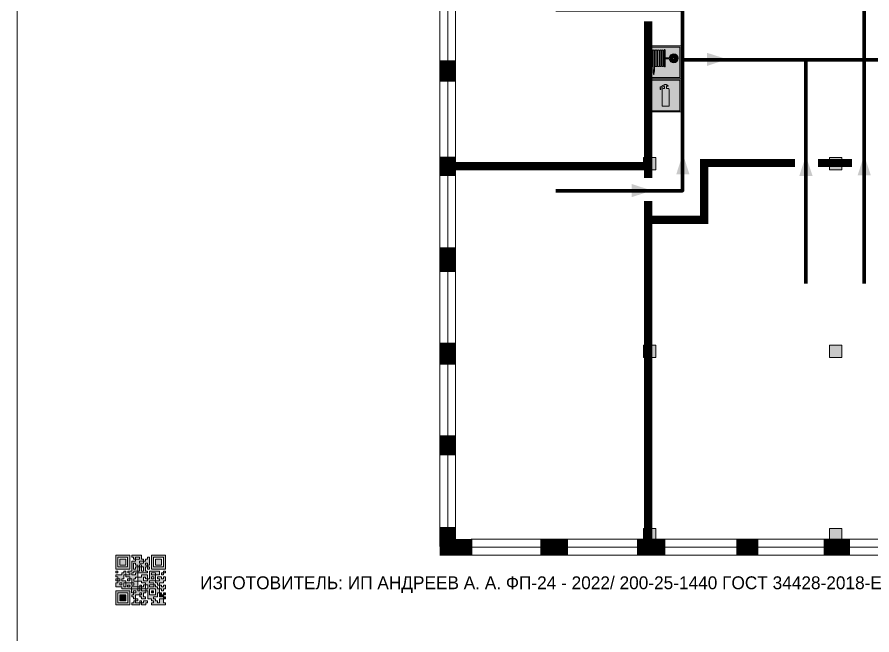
# Model space of a CAD drawing. Header units: millimetres. Extents: x 13810 to 67229, y 12374 to 21950.
# Drawn here: x 24824.8 to 25010.5, y 14156.1 to 14290.4 of the extents above; entities that cross this region are included whole.
import ezdxf

# ---------------------------------------------------------------- set-up
doc = ezdxf.new("R2010")
doc.units = ezdxf.units.MM
doc.layers.add('План_Штампы', color=7, linetype='Continuous')
doc.styles.add('обычный', font='arial.ttf')

# ---------------------------------------------------------------- blocks, each defined once
blk = doc.blocks.new('QR')
at = {"lineweight": 0}
h = blk.add_hatch(color=256, dxfattribs=at)
h.dxf.hatch_style = 1
h.paths.add_polyline_path([(9241.16, 2687.38), (9242.01, 2687.38), (9242.01, 2687.83), (9241.59, 2687.83), (9241.59, 2688.68), (9239.45, 2688.68), (9239.45, 2688.25), (9239.86, 2688.25), (9239.86, 2687.83), (9240.29, 2687.83), (9240.29, 2688.25), (9241.16, 2688.25), (9241.16, 2687.83), (9240.29, 2687.83), (9240.29, 2687.38), (9239.45, 2687.38), (9239.45, 2685.22), (9238.57, 2685.22), (9238.57, 2684.8), (9239.02, 2684.8), (9239.02, 2684.37), (9238.13, 2684.37), (9238.13, 2683.92), (9239.02, 2683.92), (9239.02, 2683.5), (9239.44, 2683.5), (9239.44, 2682.64), (9239.87, 2682.64), (9239.87, 2682.18), (9239.44, 2682.18), (9239.44, 2682.64), (9238.13, 2682.64), (9238.13, 2681.76), (9237.71, 2681.76), (9237.71, 2682.64), (9238.13, 2682.64), (9238.13, 2683.07), (9237.27, 2683.07), (9237.27, 2683.51), (9237.71, 2683.51), (9237.71, 2684.37), (9238.13, 2684.37), (9238.13, 2685.22), (9237.71, 2685.22), (9237.71, 2684.8), (9237.28, 2684.8), (9237.28, 2684.38), (9235.98, 2684.38), (9235.98, 2683.92), (9236.4, 2683.92), (9236.4, 2683.49), (9236.84, 2683.49), (9236.84, 2683.07), (9236.4, 2683.07), (9236.4, 2682.64), (9235.98, 2682.64), (9235.98, 2681.76), (9237.29, 2681.76), (9237.29, 2681.33), (9239.43, 2681.33), (9239.43, 2681.76), (9240.74, 2681.76), (9240.74, 2683.05), (9239.87, 2683.05), (9239.87, 2683.5), (9240.29, 2683.5), (9240.29, 2683.91), (9240.74, 2683.91), (9240.74, 2684.81), (9240.29, 2684.81), (9240.29, 2684.79), (9240.29, 2684.37), (9239.45, 2684.37), (9239.45, 2684.8), (9239.87, 2684.8), (9239.87, 2685.21), (9240.74, 2685.21), (9240.74, 2686.1), (9240.29, 2686.1), (9240.29, 2685.64), (9239.86, 2685.64), (9239.86, 2686.95), (9240.29, 2686.95), (9240.29, 2686.52), (9240.74, 2686.52), (9240.74, 2686.1), (9241.16, 2686.1), (9241.16, 2686.53), (9241.59, 2686.53), (9241.59, 2686.1), (9242.02, 2686.1), (9242.02, 2685.21), (9241.59, 2685.21), (9241.59, 2686.1), (9241.16, 2686.1), (9241.16, 2685.21), (9240.74, 2685.21), (9240.74, 2684.81), (9242.89, 2684.81), (9242.89, 2685.22), (9242.47, 2685.22), (9242.47, 2686.11), (9242.89, 2686.11), (9242.89, 2686.52), (9242.46, 2686.52), (9242.46, 2686.95), (9242.89, 2686.95), (9242.89, 2686.52), (9243.32, 2686.52), (9243.32, 2688.26), (9242.9, 2688.26), (9242.9, 2687.83), (9242.47, 2687.83), (9242.47, 2687.38), (9242.01, 2687.38), (9242.01, 2686.94), (9241.16, 2686.94)])
h.paths.add_polyline_path([(9239.02, 2682.18), (9239.02, 2681.76), (9238.54, 2681.76), (9238.54, 2682.18)], flags=16)
h.paths.add_polyline_path([(9237.27, 2682.65), (9237.27, 2682.19), (9236.83, 2682.19), (9236.83, 2682.65)], flags=16)
h = blk.add_hatch(color=256, dxfattribs=at)
h.dxf.hatch_style = 1
h.paths.add_polyline_path([(9238.15, 2687.83), (9236.83, 2687.83), (9236.83, 2686.52), (9238.15, 2686.52)], flags=0)
h.paths.add_polyline_path([(9239.01, 2685.65), (9239.01, 2688.68), (9235.98, 2688.68), (9235.98, 2685.65)])
h.paths.add_polyline_path([(9236.41, 2686.1), (9236.41, 2688.26), (9238.56, 2688.26), (9238.56, 2686.1)], flags=16)
h.paths.add_polyline_path([(9236.83, 2686.52), (9236.83, 2687.83), (9238.15, 2687.83), (9238.15, 2686.52)], flags=0)
h = blk.add_hatch(color=256, dxfattribs=at)
h.dxf.hatch_style = 1
h.paths.add_polyline_path([(9238.15, 2686.52), (9238.15, 2687.83), (9236.83, 2687.83), (9236.83, 2686.52)])
h.paths.add_polyline_path([(9245.91, 2686.52), (9245.91, 2687.83), (9244.59, 2687.83), (9244.59, 2686.52)], flags=0)
h.paths.add_polyline_path([(9246.77, 2685.65), (9246.77, 2688.68), (9243.74, 2688.68), (9243.74, 2685.65)])
h.paths.add_polyline_path([(9244.17, 2686.1), (9244.17, 2688.26), (9246.32, 2688.26), (9246.32, 2686.1)], flags=16)
h.paths.add_polyline_path([(9244.59, 2686.52), (9244.59, 2687.83), (9245.91, 2687.83), (9245.91, 2686.52)], flags=0)
h = blk.add_hatch(color=256, dxfattribs=at)
h.dxf.hatch_style = 1
h.paths.add_polyline_path([(9240.75, 2681.76), (9240.75, 2681.35), (9241.17, 2681.35), (9241.17, 2681.76)])
h.paths.add_polyline_path([(9241.6, 2682.18), (9241.17, 2682.18), (9241.17, 2681.76), (9241.6, 2681.76)])
h.paths.add_polyline_path([(9242.47, 2681.34), (9242.47, 2682.19), (9242.02, 2682.19), (9242.02, 2681.76), (9241.6, 2681.76), (9241.6, 2681.34)])
h.paths.add_polyline_path([(9239.87, 2678.3), (9239.44, 2678.3), (9239.44, 2677.89), (9241.17, 2677.89), (9241.17, 2678.3), (9240.28, 2678.3), (9240.28, 2678.73), (9239.87, 2678.73)])
h.paths.add_polyline_path([(9240.75, 2678.73), (9240.75, 2679.19), (9240.28, 2679.19), (9240.28, 2678.73)])
h.paths.add_polyline_path([(9241.6, 2678.73), (9241.17, 2678.73), (9241.17, 2678.3), (9241.6, 2678.3)])
h.paths.add_polyline_path([(9242.02, 2678.3), (9241.6, 2678.3), (9241.6, 2677.89), (9242.48, 2677.89), (9242.48, 2678.31), (9242.9, 2678.31), (9242.9, 2678.73), (9242.02, 2678.73)])
h.paths.add_polyline_path([(9246.36, 2684.37), (9246.36, 2684.79), (9245.93, 2684.79), (9245.93, 2684.37)])
h.paths.add_polyline_path([(9246.78, 2685.2), (9246.36, 2685.2), (9246.36, 2684.79), (9246.78, 2684.79)])
h.paths.add_polyline_path([(9245.91, 2687.83), (9244.59, 2687.83), (9244.59, 2686.52), (9245.91, 2686.52)])
h = blk.add_hatch(color=256, dxfattribs=at)
h.dxf.hatch_style = 1
h.paths.add_polyline_path([(9243.32, 2686.11), (9242.89, 2686.11), (9242.89, 2685.64), (9243.32, 2685.64)])
h.paths.add_polyline_path([(9239.02, 2683.07), (9239.02, 2683.5), (9238.56, 2683.5), (9238.56, 2683.07)])
h.paths.add_polyline_path([(9236.4, 2684.8), (9236.4, 2685.22), (9235.98, 2685.22), (9235.98, 2684.8)])
h.paths.add_polyline_path([(9236.4, 2683.07), (9236.4, 2683.49), (9235.98, 2683.49), (9235.98, 2683.07)])
h = blk.add_hatch(color=256, dxfattribs=at)
h.dxf.hatch_style = 1
h.paths.add_polyline_path([(9243.32, 2682.64), (9243.32, 2683.07), (9244.62, 2683.07), (9244.62, 2684.37), (9243.74, 2684.37), (9243.74, 2684.8), (9244.62, 2684.8), (9244.62, 2684.37), (9245.48, 2684.37), (9245.48, 2685.22), (9243.32, 2685.22), (9243.32, 2683.5), (9242.89, 2683.5), (9242.89, 2683.06), (9242.01, 2683.06), (9242.01, 2683.91), (9242.47, 2683.91), (9242.47, 2683.5), (9242.89, 2683.5), (9242.89, 2684.38), (9241.59, 2684.38), (9241.59, 2683.91), (9240.74, 2683.91), (9240.74, 2683.05), (9241.59, 2683.05), (9241.59, 2682.64), (9242.47, 2682.64), (9242.47, 2682.19), (9242.91, 2682.19), (9242.91, 2681.34), (9242.48, 2681.34), (9242.48, 2680.91), (9242.91, 2680.91), (9242.91, 2679.17), (9243.75, 2679.17), (9243.75, 2678.73), (9244.2, 2678.73), (9244.2, 2678.3), (9243.75, 2678.3), (9243.75, 2677.88), (9246.78, 2677.88), (9246.78, 2678.3), (9246.35, 2678.3), (9246.35, 2679.19), (9245.48, 2679.19), (9245.48, 2678.31), (9245.05, 2678.31), (9245.05, 2678.73), (9244.62, 2678.73), (9244.62, 2679.19), (9244.2, 2679.19), (9244.2, 2679.61), (9245.05, 2679.61), (9245.05, 2680.46), (9245.48, 2680.46), (9245.48, 2681.34), (9245.04, 2681.34), (9245.04, 2681.76), (9244.63, 2681.76), (9244.63, 2682.19), (9244.21, 2682.19), (9244.21, 2681.76), (9243.32, 2681.76), (9243.32, 2682.19), (9244.21, 2682.19), (9244.21, 2682.64)])
h.paths.add_polyline_path([(9243.75, 2683.49), (9243.75, 2683.92), (9244.21, 2683.92), (9244.21, 2683.49)], flags=16)
h.paths.add_polyline_path([(9243.32, 2681.34), (9244.63, 2681.34), (9244.63, 2680.04), (9243.32, 2680.04)], flags=16)
h.paths.add_polyline_path([(9243.76, 2680.89), (9244.18, 2680.89), (9244.18, 2680.48), (9243.76, 2680.48)], flags=0)
h = blk.add_hatch(color=256, dxfattribs=at)
h.dxf.hatch_style = 1
h.paths.add_polyline_path([(9246.36, 2683.07), (9246.78, 2683.07), (9246.78, 2683.92), (9246.36, 2683.92), (9246.36, 2683.49), (9245.92, 2683.49), (9245.92, 2683.92), (9245.06, 2683.92), (9245.06, 2683.49), (9245.48, 2683.49), (9245.48, 2683.07), (9244.62, 2683.07), (9244.62, 2682.65), (9245.05, 2682.65), (9245.05, 2682.18), (9245.48, 2682.18), (9245.48, 2682.65), (9246.36, 2682.65)])
h.paths.add_polyline_path([(9246.78, 2682.18), (9246.36, 2682.18), (9246.36, 2681.75), (9245.92, 2681.75), (9245.92, 2682.18), (9245.48, 2682.18), (9245.48, 2681.34), (9245.48, 2681.34), (9245.94, 2681.34), (9245.94, 2680.91), (9246.36, 2680.91), (9246.36, 2681.34), (9246.78, 2681.34)])
h = blk.add_hatch(color=256, dxfattribs=at)
h.dxf.hatch_style = 1
h.paths.add_polyline_path([(9242.02, 2680.46), (9242.48, 2680.46), (9242.48, 2680.91), (9241.58, 2680.91), (9241.58, 2681.35), (9241.17, 2681.35), (9241.17, 2680.91), (9240.75, 2680.91), (9240.75, 2681.33), (9239.43, 2681.33), (9239.43, 2680.46), (9239.86, 2680.46), (9239.86, 2680.92), (9240.3, 2680.92), (9240.3, 2680.46), (9239.86, 2680.46), (9239.86, 2680.04), (9239.44, 2680.04), (9239.44, 2679.62), (9239.86, 2679.62), (9239.86, 2679.19), (9240.29, 2679.19), (9240.29, 2680.03), (9241.18, 2680.03), (9241.18, 2680.47), (9241.6, 2680.47), (9241.6, 2680.03), (9241.18, 2680.03), (9241.18, 2679.61), (9241.6, 2679.61), (9241.6, 2679.19), (9242.47, 2679.19), (9242.47, 2679.6), (9242.02, 2679.6)])
h = blk.add_hatch(color=256, dxfattribs=at)
h.dxf.hatch_style = 1
h.paths.add_polyline_path([(9235.98, 2680.9), (9235.98, 2677.86), (9239.02, 2677.86), (9239.02, 2680.9)])
h.paths.add_polyline_path([(9238.57, 2680.48), (9238.57, 2678.32), (9236.41, 2678.32), (9236.41, 2680.48)], flags=16)
h.paths.add_polyline_path([(9238.15, 2680.05), (9238.15, 2678.74), (9236.83, 2678.74), (9236.83, 2680.05)], flags=0)
h = blk.add_hatch(color=256, dxfattribs=at)
h.dxf.hatch_style = 1
h.paths.add_polyline_path([(9238.15, 2680.05), (9236.83, 2680.05), (9236.83, 2678.74), (9238.15, 2678.74)])
h = blk.add_hatch(color=256, dxfattribs=at)
h.dxf.hatch_style = 1
h.paths.add_polyline_path([(9244.18, 2680.48), (9244.18, 2680.89), (9243.76, 2680.89), (9243.76, 2680.48)])
h = blk.add_hatch(color=256, dxfattribs=at)
h.dxf.hatch_style = 1
h.paths.add_polyline_path([(9245.93, 2680.04), (9245.93, 2680.46), (9245.48, 2680.46), (9245.48, 2679.62), (9246.35, 2679.62), (9246.35, 2680.04)])
h.paths.add_polyline_path([(9246.78, 2680.04), (9246.78, 2680.46), (9246.35, 2680.46), (9246.35, 2680.04)])
h.paths.add_polyline_path([(9246.78, 2679.18), (9246.78, 2679.62), (9246.35, 2679.62), (9246.35, 2679.18)])
for points in [[(9237.71, 2685.22), (9238.13, 2685.22), (9238.13, 2684.37), (9237.71, 2684.37), (9237.71, 2683.51), (9237.27, 2683.51), (9237.27, 2683.07), (9238.13, 2683.07), (9238.13, 2682.64), (9237.71, 2682.64), (9237.71, 2681.76), (9238.13, 2681.76), (9238.13, 2682.64), (9239.44, 2682.64), (9239.44, 2683.5), (9239.02, 2683.5), (9239.02, 2683.07), (9238.56, 2683.07), (9238.56, 2683.5), (9239.02, 2683.5), (9239.02, 2683.92), (9238.13, 2683.92), (9238.13, 2684.37), (9239.02, 2684.37), (9239.02, 2684.8), (9238.57, 2684.8), (9238.57, 2685.22), (9239.45, 2685.22), (9239.45, 2687.38), (9240.29, 2687.38), (9240.29, 2687.83), (9239.86, 2687.83), (9239.86, 2688.25), (9239.45, 2688.25), (9239.45, 2688.68), (9241.59, 2688.68), (9241.59, 2687.83), (9242.01, 2687.83), (9242.01, 2687.38), (9242.47, 2687.38), (9242.47, 2687.83), (9242.9, 2687.83), (9242.9, 2688.26), (9243.32, 2688.26), (9243.32, 2686.52), (9242.89, 2686.52), (9242.89, 2686.11), (9243.32, 2686.11), (9243.32, 2685.64), (9242.89, 2685.64), (9242.89, 2686.11), (9242.47, 2686.11), (9242.47, 2685.22), (9242.89, 2685.22), (9242.89, 2684.81), (9240.74, 2684.81), (9240.74, 2683.91), (9241.59, 2683.91), (9241.59, 2684.38), (9242.89, 2684.38), (9242.89, 2683.5), (9242.47, 2683.5), (9242.47, 2683.91), (9242.01, 2683.91), (9242.01, 2683.06), (9242.89, 2683.06), (9242.89, 2683.5), (9243.32, 2683.5), (9243.32, 2685.22), (9245.48, 2685.22), (9245.48, 2684.37), (9244.62, 2684.37), (9244.62, 2683.07), (9245.48, 2683.07), (9245.48, 2683.49), (9245.06, 2683.49), (9245.06, 2683.92), (9245.92, 2683.92), (9245.92, 2683.49), (9246.36, 2683.49), (9246.36, 2683.92), (9246.78, 2683.92), (9246.78, 2683.07), (9246.36, 2683.07), (9246.36, 2682.65), (9245.48, 2682.65), (9245.48, 2682.18), (9245.92, 2682.18), (9245.92, 2681.75), (9246.36, 2681.75), (9246.36, 2682.18), (9246.78, 2682.18), (9246.78, 2681.34), (9246.36, 2681.34), (9246.36, 2680.91), (9245.94, 2680.91), (9245.94, 2681.34), (9245.48, 2681.34), (9245.48, 2680.46), (9245.93, 2680.46), (9245.93, 2680.04), (9246.35, 2680.04), (9246.35, 2680.46), (9246.78, 2680.46), (9246.78, 2680.04), (9246.78, 2680.04), (9246.35, 2680.04), (9246.35, 2679.62), (9246.78, 2679.62), (9246.78, 2679.18), (9246.35, 2679.18), (9246.35, 2678.3), (9246.78, 2678.3), (9246.78, 2677.88), (9243.75, 2677.88), (9243.75, 2678.3), (9244.2, 2678.3), (9244.2, 2678.73), (9243.75, 2678.73), (9243.75, 2679.17), (9242.91, 2679.17), (9242.91, 2680.91), (9242.48, 2680.91), (9242.48, 2680.46), (9242.02, 2680.46), (9242.02, 2679.6), (9242.47, 2679.6), (9242.47, 2679.19), (9241.6, 2679.19), (9241.6, 2679.61), (9241.18, 2679.61), (9241.18, 2680.03), (9240.29, 2680.03), (9240.29, 2679.19), (9240.75, 2679.19), (9240.75, 2678.73), (9240.28, 2678.73), (9240.28, 2678.3), (9241.17, 2678.3), (9241.17, 2678.73), (9241.6, 2678.73), (9241.6, 2678.3), (9242.02, 2678.3), (9242.02, 2678.73), (9242.9, 2678.73), (9242.9, 2678.31), (9242.48, 2678.31), (9242.48, 2677.89), (9241.6, 2677.89), (9241.6, 2678.3), (9241.17, 2678.3), (9241.17, 2677.89), (9239.44, 2677.89), (9239.44, 2678.3), (9239.87, 2678.3), (9239.87, 2678.73), (9240.28, 2678.73), (9240.28, 2679.19), (9240.29, 2679.19), (9239.86, 2679.19), (9239.86, 2679.62), (9239.44, 2679.62), (9239.44, 2680.04), (9239.86, 2680.04), (9239.86, 2680.46), (9239.43, 2680.46), (9239.43, 2681.33), (9237.29, 2681.33), (9237.29, 2681.76), (9235.98, 2681.76), (9235.98, 2682.64), (9236.4, 2682.64), (9236.4, 2683.07), (9235.98, 2683.07), (9235.98, 2683.49), (9236.4, 2683.49), (9236.4, 2683.92), (9235.98, 2683.92), (9235.98, 2684.38), (9237.28, 2684.38), (9237.28, 2684.8), (9237.71, 2684.8), (9237.71, 2685.22), (9237.92, 2685.22)], [(9240.74, 2686.1), (9240.74, 2686.52), (9240.29, 2686.52), (9240.29, 2686.95), (9239.86, 2686.95), (9239.86, 2685.64), (9240.29, 2685.64), (9240.29, 2686.1), (9240.74, 2686.1), (9240.74, 2686.52)], [(9240.74, 2685.21), (9239.87, 2685.21), (9239.87, 2684.8), (9239.45, 2684.8), (9239.45, 2684.37), (9240.29, 2684.37), (9240.29, 2684.79), (9240.29, 2684.81), (9240.74, 2684.81), (9240.74, 2685.21), (9239.87, 2685.21)], [(9244.62, 2684.37), (9244.62, 2684.8), (9243.74, 2684.8), (9243.74, 2684.37), (9244.62, 2684.37)], [(9240.74, 2683.05), (9240.74, 2681.76), (9239.43, 2681.76), (9239.43, 2681.33), (9240.75, 2681.33), (9240.75, 2681.35), (9240.75, 2680.91), (9241.17, 2680.91), (9241.17, 2681.35), (9241.58, 2681.35), (9241.58, 2680.91), (9242.48, 2680.91), (9242.48, 2681.34), (9242.91, 2681.34), (9242.91, 2682.19), (9242.47, 2682.19), (9242.47, 2682.64), (9241.59, 2682.64), (9241.59, 2683.05), (9240.74, 2683.05)], [(9240.74, 2683.91), (9240.29, 2683.91), (9240.29, 2683.5), (9239.87, 2683.5), (9239.87, 2683.05), (9240.74, 2683.05), (9240.74, 2683.91)], [(9244.62, 2683.07), (9243.32, 2683.07), (9243.32, 2682.64), (9244.21, 2682.64), (9244.21, 2682.19), (9243.32, 2682.19), (9243.32, 2681.76), (9244.21, 2681.76), (9244.21, 2682.19), (9244.63, 2682.19), (9244.63, 2681.76), (9245.04, 2681.76), (9245.04, 2681.34), (9245.48, 2681.34)], [(9245.48, 2682.18), (9245.05, 2682.18), (9245.05, 2682.65), (9244.62, 2682.65), (9244.62, 2683.07)], [(9241.6, 2681.76), (9242.02, 2681.76), (9242.02, 2682.19), (9242.47, 2682.19), (9242.47, 2681.34), (9241.6, 2681.34), (9241.6, 2681.76)], [(9245.48, 2682.18), (9245.48, 2681.34)], [(9239.86, 2680.46), (9239.86, 2680.92), (9240.3, 2680.92), (9240.3, 2680.46), (9239.86, 2680.46)], [(9245.48, 2680.46), (9245.05, 2680.46), (9245.05, 2679.61), (9244.2, 2679.61), (9244.2, 2679.19), (9244.62, 2679.19), (9244.62, 2678.73), (9245.05, 2678.73), (9245.05, 2678.31), (9245.48, 2678.31), (9245.48, 2679.19), (9246.35, 2679.19), (9246.35, 2679.07)], [(9246.35, 2679.62), (9245.48, 2679.62), (9245.48, 2680.46)], [(9245.48, 2680.46), (9245.48, 2679.62), (9246.35, 2679.62), (9246.35, 2680.04), (9245.93, 2680.04), (9245.93, 2680.46), (9245.48, 2680.46), (9245.48, 2679.62)], [(9246.35, 2679.62), (9246.35, 2679.18)]]:
    blk.add_lwpolyline(points, dxfattribs=at)
for points in [[(9235.98, 2685.65), (9239.01, 2685.65), (9239.01, 2688.68), (9235.98, 2688.68)], [(9243.74, 2685.65), (9246.77, 2685.65), (9246.77, 2688.68), (9243.74, 2688.68)], [(9236.41, 2688.26), (9238.56, 2688.26), (9238.56, 2686.1), (9236.41, 2686.1)], [(9236.83, 2687.83), (9238.15, 2687.83), (9238.15, 2686.52), (9236.83, 2686.52)], [(9240.29, 2687.83), (9241.16, 2687.83), (9241.16, 2688.25), (9240.29, 2688.25)], [(9240.29, 2688.25), (9241.16, 2688.25), (9241.16, 2687.83), (9240.29, 2687.83)], [(9242.01, 2687.38), (9241.16, 2687.38), (9241.16, 2686.94), (9242.01, 2686.94)], [(9241.16, 2687.38), (9242.01, 2687.38), (9242.01, 2686.94), (9241.16, 2686.94)], [(9241.16, 2686.53), (9241.59, 2686.53), (9241.59, 2686.1), (9241.16, 2686.1)], [(9242.89, 2686.52), (9242.46, 2686.52), (9242.46, 2686.95), (9242.89, 2686.95)], [(9244.17, 2688.26), (9246.32, 2688.26), (9246.32, 2686.1), (9244.17, 2686.1)], [(9244.59, 2687.83), (9245.91, 2687.83), (9245.91, 2686.52), (9244.59, 2686.52)], [(9235.98, 2684.8), (9236.4, 2684.8), (9236.4, 2685.22), (9235.98, 2685.22)], [(9241.16, 2686.1), (9240.74, 2686.1), (9240.74, 2685.21), (9241.16, 2685.21)], [(9241.59, 2686.1), (9242.02, 2686.1), (9242.02, 2685.21), (9241.59, 2685.21)], [(9245.93, 2684.79), (9246.36, 2684.79), (9246.36, 2684.37), (9245.93, 2684.37)], [(9246.36, 2685.2), (9246.78, 2685.2), (9246.78, 2684.79), (9246.36, 2684.79)], [(9236.4, 2683.07), (9236.84, 2683.07), (9236.84, 2683.49), (9236.4, 2683.49)], [(9243.75, 2683.92), (9244.21, 2683.92), (9244.21, 2683.49), (9243.75, 2683.49)], [(9236.83, 2682.19), (9237.27, 2682.19), (9237.27, 2682.65), (9236.83, 2682.65)], [(9238.54, 2682.18), (9239.02, 2682.18), (9239.02, 2681.76), (9238.54, 2681.76)], [(9239.44, 2682.64), (9239.87, 2682.64), (9239.87, 2682.18), (9239.44, 2682.18)], [(9240.75, 2681.76), (9241.17, 2681.76), (9241.17, 2681.35), (9240.75, 2681.35)], [(9241.17, 2682.18), (9241.6, 2682.18), (9241.6, 2681.76), (9241.17, 2681.76)], [(9243.32, 2680.04), (9244.63, 2680.04), (9244.63, 2681.34), (9243.32, 2681.34)], [(9235.98, 2677.86), (9239.02, 2677.86), (9239.02, 2680.9), (9235.98, 2680.9)], [(9236.41, 2680.48), (9238.57, 2680.48), (9238.57, 2678.32), (9236.41, 2678.32)], [(9236.83, 2680.05), (9238.15, 2680.05), (9238.15, 2678.74), (9236.83, 2678.74)], [(9241.18, 2680.03), (9241.6, 2680.03), (9241.6, 2680.47), (9241.18, 2680.47)], [(9243.76, 2680.89), (9244.18, 2680.89), (9244.18, 2680.48), (9243.76, 2680.48)]]:
    blk.add_lwpolyline(points, close=True, dxfattribs=at)
blk = doc.blocks.new('A$C3AD82952')
at = {"true_color": 0xf5f5ff}
h = blk.add_hatch(color=7, dxfattribs=at)
h.dxf.hatch_style = 1
h.paths.add_polyline_path([(8.21, 8.73, 0.414214), (7.89, 9.05), (7.22, 9.05), (7.22, 9.92), (7.59, 9.92, 1), (7.57, 10.36), (7.22, 10.36), (7.22, 10.6), (6.43, 10.6), (6.43, 10.36), (6.01, 10.36), (4.74, 9.59), (4.74, 8.69), (4.98, 8.73), (4.98, 9.26), (6.12, 9.91), (6.43, 9.91), (6.43, 9.05), (5.76, 9.05, 0.414214), (5.44, 8.73), (5.44, 2.2), (8.21, 2.2)], flags=0)
h.paths.add_polyline_path([(12.8, 12.8), (0, 12.8), (0, 0), (12.8, 0)])
h.paths.add_polyline_path([(0.51, 12.29), (12.29, 12.29), (12.29, 0.51), (0.51, 0.51)], flags=16)
h.paths.add_polyline_path([(4.74, 9.59), (6.01, 10.36), (6.43, 10.36), (6.43, 10.6), (7.22, 10.6), (7.22, 10.36), (7.59, 10.36, -0.94586), (7.59, 9.92), (7.22, 9.92), (7.22, 9.05), (7.89, 9.05, -0.414214), (8.21, 8.73), (8.21, 2.2), (5.44, 2.2), (5.44, 8.73, -0.414214), (5.76, 9.05), (6.43, 9.05), (6.43, 9.91), (6.12, 9.91), (4.98, 9.26), (4.98, 8.73), (4.74, 8.69)], flags=0)
h = blk.add_hatch(color=242)
h.dxf.hatch_style = 1
h.paths.add_polyline_path([(12.29, 12.29), (0.51, 12.29), (0.51, 0.51), (12.29, 0.51)])
h.paths.add_polyline_path([(4.74, 8.69), (4.74, 9.59), (6.01, 10.36), (6.43, 10.36), (6.43, 10.6), (7.22, 10.6), (7.22, 10.36), (7.59, 10.36, -0.94586), (7.59, 9.92), (7.22, 9.92), (7.22, 9.05), (7.89, 9.05, -0.414214), (8.21, 8.73), (8.21, 2.2), (5.44, 2.2), (5.44, 8.73, -0.414214), (5.76, 9.05), (6.43, 9.05), (6.43, 9.91), (6.12, 9.91), (4.98, 9.26), (4.98, 8.73)], flags=16)
h = blk.add_hatch(color=7, dxfattribs=at)
h.dxf.hatch_style = 1
h.paths.add_polyline_path([(8.21, 8.73, 0.414214), (7.89, 9.05), (7.22, 9.05), (7.22, 9.92), (7.59, 9.92, 1), (7.57, 10.36), (7.22, 10.36), (7.22, 10.6), (6.43, 10.6), (6.43, 10.36), (6.01, 10.36), (4.74, 9.59), (4.74, 8.69), (4.98, 8.73), (4.98, 9.26), (6.12, 9.91), (6.43, 9.91), (6.43, 9.05), (5.76, 9.05, 0.414214), (5.44, 8.73), (5.44, 2.2), (8.21, 2.2)])
at = {"color": 242, "lineweight": 5}
for p, q in [((0, 0), (0, 12.8)), ((0, 12.8), (12.8, 12.8)), ((6.01, 10.36), (4.74, 9.59)), ((4.98, 9.26), (6.12, 9.91)), ((6.01, 10.36), (6.43, 10.36)), ((6.12, 9.91), (6.43, 9.91)), ((7.22, 10.6), (6.43, 10.6)), ((6.43, 10.6), (6.43, 10.36)), ((6.43, 9.91), (6.43, 9.05)), ((7.22, 10.36), (7.22, 10.6)), ((7.59, 10.36), (7.22, 10.36)), ((7.22, 9.05), (7.22, 9.92)), ((7.59, 9.92), (7.22, 9.92)), ((12.8, 0), (12.8, 12.8)), ((4.74, 9.59), (4.74, 8.69)), ((4.74, 8.69), (4.98, 8.73)), ((4.98, 8.73), (4.98, 9.26)), ((5.44, 2.2), (5.44, 8.73)), ((5.76, 9.05), (6.43, 9.05)), ((7.89, 9.05), (7.22, 9.05)), ((8.21, 2.2), (8.21, 8.73)), ((0, 0), (12.8, 0)), ((5.44, 2.2), (8.21, 2.2))]:
    blk.add_line(p, q, dxfattribs=at)
blk.add_lwpolyline([(0.51, 12.29), (12.29, 12.29), (12.29, 0.51), (0.51, 0.51)], close=True, dxfattribs=at)
for centre, radius, start, end in [((7.58, 10.14), 0.223, 273.1875, 86.8125), ((5.76, 8.73), 0.32, 90, 180), ((7.89, 8.73), 0.32, 0, 90)]:
    blk.add_arc(centre, radius, start, end, dxfattribs=at)
blk = doc.blocks.new('A$C37112FD5')
at = {"true_color": 0xf5f5ff}
h = blk.add_hatch(color=7, dxfattribs=at)
h.dxf.hatch_style = 1
h.paths.add_polyline_path([(12.8, -7.4), (0, -7.4), (0, -20.2), (12.8, -20.2)])
h.paths.add_polyline_path([(12.29, -7.91), (12.29, -19.69), (0.51, -19.69), (0.51, -7.91)], flags=16)
h.paths.add_polyline_path([(4.98, -9.04, -0.42597), (5.17, -9.22), (5.17, -12.25), (5.17, -15.29, -0.432244), (4.98, -15.47), (4.83, -15.47, -0.42597), (4.64, -15.29), (4.64, -12.25), (4.64, -9.22, -0.432244), (4.83, -9.04)], flags=0)
h.paths.add_polyline_path([(4.28, -9.22), (4.28, -12.25), (4.28, -15.29, -0.432244), (4.09, -15.47), (3.94, -15.47, -0.42597), (3.75, -15.29), (3.75, -12.25), (3.75, -9.22, -0.432244), (3.94, -9.04), (4.09, -9.04, -0.42597)], flags=0)
h.paths.add_polyline_path([(5.72, -9.04), (5.87, -9.04, -0.42597), (6.06, -9.22), (6.06, -12.25), (6.06, -15.29, -0.432244), (5.87, -15.47), (5.72, -15.47, -0.42597), (5.53, -15.29), (5.53, -12.25), (5.53, -9.22, -0.432244)], flags=0)
h.paths.add_polyline_path([(6.42, -8.9), (6.5, -8.9, -0.42597), (6.69, -9.08), (6.69, -12.03), (8.21, -12.03, -15.824349), (8.21, -12.47), (6.69, -12.47), (6.69, -15.42, -0.432244), (6.5, -15.6), (6.42, -15.6)], flags=0)
h.paths.add_polyline_path([(3.39, -9.22), (3.39, -12.25), (3.39, -15.29, -0.432244), (3.2, -15.47), (3.05, -15.47, -0.42597), (2.85, -15.29), (2.85, -12.25), (2.85, -9.22, -0.432244), (3.05, -9.04), (3.2, -9.04, -0.42597)], flags=0)
h.paths.add_polyline_path([(2.5, -9.22), (2.5, -16.71), (1.96, -16.71), (1.96, -9.22, -0.432244), (2.15, -9.04), (2.31, -9.04, -0.42597)], flags=0)
h.paths.add_polyline_path([(1.61, -8.9), (1.61, -15.6), (1.57, -15.6, -0.42597), (1.37, -15.42), (1.37, -12.03), (1.37, -9.09, -0.432244), (1.57, -8.9)], flags=0)
h.paths.add_polyline_path([(9.76, -10.81), (9.76, -12.03), (8.49, -12.03, -0.336371)], flags=0)
h.paths.add_polyline_path([(8.49, -12.47), (9.76, -12.47), (9.76, -13.7, -0.336371)], flags=0)
h.paths.add_polyline_path([(10.11, -10.81, -0.336371), (11.38, -12.03), (10.11, -12.03)], flags=0)
h.paths.add_polyline_path([(10.11, -12.47), (11.38, -12.47, -0.336371), (10.11, -13.7)], flags=0)
h.paths.add_polyline_path([(2.5, -16.84), (2.5, -17.05), (1.97, -17.05), (1.97, -16.84)], flags=0)
h.paths.add_polyline_path([(2.5, -17.24, -0.033778), (2.24, -18.6, -0.033778), (1.97, -17.24)], flags=0)
h = blk.add_hatch(color=242)
h.dxf.hatch_style = 1
h.paths.add_polyline_path([(12.29, -7.91), (0.51, -7.91), (0.51, -19.69), (12.29, -19.69)])
h.paths.add_polyline_path([(6.42, -15.6), (6.42, -8.9), (6.5, -8.9, -0.42597), (6.69, -9.08), (6.69, -12.03), (8.21, -12.03, -15.824349), (8.21, -12.47), (6.69, -12.47), (6.69, -15.42, -0.432244), (6.5, -15.6)], flags=16)
h.paths.add_polyline_path([(5.87, -15.47), (5.72, -15.47, -0.42597), (5.53, -15.29), (5.53, -12.25), (5.53, -9.22, -0.432244), (5.72, -9.04), (5.87, -9.04, -0.42597), (6.06, -9.22), (6.06, -12.25), (6.06, -15.29, -0.432244)], flags=16)
h.paths.add_polyline_path([(4.98, -15.47), (4.83, -15.47, -0.42597), (4.64, -15.29), (4.64, -12.25), (4.64, -9.22, -0.432244), (4.83, -9.04), (4.98, -9.04, -0.42597), (5.17, -9.22), (5.17, -12.25), (5.17, -15.29, -0.432244)], flags=16)
h.paths.add_polyline_path([(4.09, -15.47), (3.94, -15.47, -0.42597), (3.75, -15.29), (3.75, -12.25), (3.75, -9.22, -0.432244), (3.94, -9.04), (4.09, -9.04, -0.42597), (4.28, -9.22), (4.28, -12.25), (4.28, -15.29, -0.432244)], flags=16)
h.paths.add_polyline_path([(3.2, -15.47), (3.05, -15.47, -0.42597), (2.85, -15.29), (2.85, -12.25), (2.85, -9.22, -0.432244), (3.05, -9.04), (3.2, -9.04, -0.42597), (3.39, -9.22), (3.39, -12.25), (3.39, -15.29, -0.432244)], flags=16)
h.paths.add_polyline_path([(2.5, -17.05), (1.97, -17.05), (1.97, -16.84), (2.5, -16.84)], flags=16)
h.paths.add_polyline_path([(2.5, -17.24, -0.033778), (2.24, -18.6, -0.033778), (1.97, -17.24)], flags=16)
h.paths.add_polyline_path([(2.5, -16.71), (1.96, -16.71), (1.96, -9.22, -0.432244), (2.15, -9.04), (2.31, -9.04, -0.42597), (2.5, -9.22)], flags=16)
h.paths.add_polyline_path([(1.61, -15.6), (1.57, -15.6, -0.42597), (1.37, -15.42), (1.37, -12.03), (1.37, -9.09, -0.432244), (1.57, -8.9), (1.61, -8.9)], flags=16)
h.paths.add_polyline_path([(8.49, -12.47), (9.76, -12.47), (9.76, -13.7, -0.336371)], flags=0)
h.paths.add_polyline_path([(10.11, -13.7), (10.11, -12.47), (11.38, -12.47, -0.336371)], flags=0)
h.paths.add_polyline_path([(8.49, -12.03, -0.336371), (9.76, -10.81), (9.76, -12.03)], flags=0)
h.paths.add_polyline_path([(10.11, -12.03), (10.11, -10.81, -0.336371), (11.38, -12.03)], flags=0)
h = blk.add_hatch(color=7, dxfattribs=at)
h.dxf.hatch_style = 1
h.paths.add_polyline_path([(1.61, -8.9), (1.57, -8.9, 0.432244), (1.37, -9.09), (1.37, -12.03), (1.37, -15.42, 0.42597), (1.57, -15.6), (1.61, -15.6)])
h.paths.add_polyline_path([(2.5, -9.22, 0.42597), (2.31, -9.04), (2.15, -9.04, 0.432244), (1.96, -9.22), (1.96, -16.71), (2.5, -16.71)])
h.paths.add_polyline_path([(2.5, -16.84), (1.97, -16.84), (1.97, -17.05), (2.5, -17.05)])
h.paths.add_polyline_path([(2.5, -17.24), (1.97, -17.24, 0.033778), (2.24, -18.6, 0.033778)])
h.paths.add_polyline_path([(3.39, -12.25), (3.39, -9.22, 0.42597), (3.2, -9.04), (3.05, -9.04, 0.432244), (2.85, -9.22), (2.85, -12.25), (2.85, -15.29, 0.42597), (3.05, -15.47), (3.2, -15.47, 0.432244), (3.39, -15.29)])
h.paths.add_polyline_path([(4.28, -12.25), (4.28, -9.22, 0.42597), (4.09, -9.04), (3.94, -9.04, 0.432244), (3.75, -9.22), (3.75, -12.25), (3.75, -15.29, 0.42597), (3.94, -15.47), (4.09, -15.47, 0.432244), (4.28, -15.29)])
h.paths.add_polyline_path([(5.17, -12.25), (5.17, -9.22, 0.42597), (4.98, -9.04), (4.83, -9.04, 0.432244), (4.64, -9.22), (4.64, -12.25), (4.64, -15.29, 0.42597), (4.83, -15.47), (4.98, -15.47, 0.432244), (5.17, -15.29)])
h.paths.add_polyline_path([(6.06, -12.25), (6.06, -9.22, 0.42597), (5.87, -9.04), (5.72, -9.04, 0.432244), (5.53, -9.22), (5.53, -12.25), (5.53, -15.29, 0.42597), (5.72, -15.47), (5.87, -15.47, 0.432244), (6.06, -15.29)])
h.paths.add_polyline_path([(6.69, -12.47), (8.21, -12.47, 15.824349), (8.21, -12.03), (6.69, -12.03), (6.69, -9.08, 0.42597), (6.5, -8.9), (6.42, -8.9), (6.42, -15.6), (6.5, -15.6, 0.432244), (6.69, -15.42)])
h.paths.add_polyline_path([(8.49, -12.47), (9.76, -12.47), (9.76, -13.7, -0.336371)], flags=16)
h.paths.add_polyline_path([(8.49, -12.03, -0.336371), (9.76, -10.81), (9.76, -12.03)], flags=16)
h.paths.add_polyline_path([(10.11, -12.47), (11.38, -12.47, -0.336371), (10.11, -13.7)], flags=16)
h.paths.add_polyline_path([(10.11, -12.03), (10.11, -10.81, -0.336371), (11.38, -12.03)], flags=16)
h = blk.add_hatch(color=242)
h.dxf.hatch_style = 1
h.paths.add_polyline_path([(9.76, -10.81, 0.336371), (8.49, -12.03), (9.76, -12.03)])
h.paths.add_polyline_path([(10.11, -10.81), (10.11, -12.03), (11.38, -12.03, 0.336371)])
h.paths.add_polyline_path([(11.38, -12.47), (10.11, -12.47), (10.11, -13.7, 0.336371)])
h.paths.add_polyline_path([(9.76, -12.47), (8.49, -12.47, 0.336371), (9.76, -13.7)])
at = {"color": 242, "lineweight": 5}
for p, q in [((0, -20.2), (0, -7.4)), ((0, -7.4), (12.8, -7.4)), ((1.37, -12.03), (1.37, -9.08)), ((1.57, -8.9), (1.61, -8.9)), ((1.61, -8.9), (1.61, -15.6)), ((1.96, -16.71), (1.96, -9.22)), ((2.15, -9.04), (2.31, -9.04)), ((2.5, -16.71), (2.5, -9.22)), ((2.85, -12.25), (2.85, -9.22)), ((3.05, -9.04), (3.2, -9.04)), ((3.39, -12.25), (3.39, -9.22)), ((3.75, -12.25), (3.75, -9.22)), ((3.94, -9.04), (4.09, -9.04)), ((4.28, -12.25), (4.28, -9.22)), ((4.64, -12.25), (4.64, -9.22)), ((4.83, -9.04), (4.98, -9.04)), ((5.17, -12.25), (5.17, -9.22)), ((5.53, -12.25), (5.53, -9.22)), ((5.72, -9.04), (5.87, -9.04)), ((6.06, -12.25), (6.06, -9.22)), ((6.42, -8.9), (6.42, -15.6)), ((6.5, -8.9), (6.42, -8.9)), ((6.69, -12.03), (6.69, -9.08)), ((12.8, -20.2), (12.8, -7.4)), ((1.37, -12.03), (1.37, -15.42)), ((2.85, -12.25), (2.85, -15.29)), ((3.39, -12.25), (3.39, -15.29)), ((3.75, -12.25), (3.75, -15.29)), ((4.28, -12.25), (4.28, -15.29)), ((4.64, -12.25), (4.64, -15.29)), ((5.17, -12.25), (5.17, -15.29)), ((5.53, -12.25), (5.53, -15.29)), ((6.06, -12.25), (6.06, -15.29)), ((8.21, -12.03), (6.69, -12.03)), ((8.21, -12.47), (6.69, -12.47)), ((6.69, -12.47), (6.69, -15.42)), ((9.76, -12.03), (8.49, -12.03)), ((9.76, -12.47), (8.49, -12.47)), ((9.76, -10.81), (9.76, -12.03)), ((9.76, -12.47), (9.76, -13.7)), ((10.11, -10.81), (10.11, -12.03)), ((11.38, -12.03), (10.11, -12.03)), ((11.38, -12.47), (10.11, -12.47)), ((10.11, -12.47), (10.11, -13.7)), ((1.57, -15.6), (1.61, -15.6)), ((3.05, -15.47), (3.2, -15.47)), ((3.94, -15.47), (4.09, -15.47)), ((4.83, -15.47), (4.98, -15.47)), ((5.72, -15.47), (5.87, -15.47)), ((6.42, -15.6), (6.5, -15.6)), ((1.96, -16.71), (2.5, -16.71)), ((1.97, -16.84), (2.5, -16.84)), ((1.97, -17.05), (1.97, -16.84)), ((2.5, -17.05), (1.97, -17.05)), ((1.97, -17.24), (2.5, -17.24)), ((2.5, -16.84), (2.5, -17.05)), ((0, -20.2), (12.8, -20.2))]:
    blk.add_line(p, q, dxfattribs=at)
blk.add_lwpolyline([(0.51, -7.91), (12.29, -7.91), (12.29, -19.69), (0.51, -19.69)], close=True, dxfattribs=at)
for centre, radius, start, end in [((1.56, -9.09), 0.182, 87.1027, 180.6071), ((2.15, -9.22), 0.182, 87.1027, 180.6071), ((2.32, -9.22), 0.182, 359.3929, 92.8973), ((3.04, -9.22), 0.182, 87.1027, 180.6071), ((3.21, -9.22), 0.182, 359.3929, 92.8973), ((3.93, -9.22), 0.182, 87.1027, 180.6071), ((4.1, -9.22), 0.182, 359.3929, 92.8973), ((4.82, -9.22), 0.182, 87.1027, 180.6071), ((4.99, -9.22), 0.182, 359.3929, 92.8973), ((5.71, -9.22), 0.182, 87.1027, 180.6071), ((5.88, -9.22), 0.182, 359.3929, 92.8973), ((6.51, -9.09), 0.182, 359.3929, 92.8973), ((9.93, -12.25), 1.74, 187.2319, 172.7681), ((9.93, -12.25), 1.46, 96.9927, 171.3585), ((9.93, -12.25), 1.46, 188.6415, 263.0073), ((9.93, -12.25), 1.46, 8.6415, 83.0073), ((9.93, -12.25), 1.46, 276.9927, 351.3585), ((1.56, -15.42), 0.182, 179.3929, 272.8973), ((3.04, -15.29), 0.182, 179.3929, 272.8973), ((3.21, -15.29), 0.182, 267.1027, 0.6071), ((3.93, -15.29), 0.182, 179.3929, 272.8973), ((4.1, -15.29), 0.182, 267.1027, 0.6071), ((4.82, -15.29), 0.182, 179.3929, 272.8973), ((4.99, -15.29), 0.182, 267.1027, 0.6071), ((5.71, -15.29), 0.182, 179.3929, 272.8973), ((5.88, -15.29), 0.182, 267.1027, 0.6071), ((6.51, -15.42), 0.182, 267.1027, 0.6071), ((12.17, -15.98), 10.27, 187.041, 194.7793), ((-7.7, -15.98), 10.27, 345.2207, 352.959)]:
    blk.add_arc(centre, radius, start, end, dxfattribs=at)

msp = doc.modelspace()

# ---------------------------------------------------------------- hatches: boundary and pattern name
at = {"lineweight": 0}
h = msp.add_hatch(color=256, dxfattribs=at)
h.dxf.hatch_style = 1
h.paths.add_polyline_path([(24963.57, 14257.23), (24963.57, 14259.9), (24960.91, 14259.9), (24960.91, 14257.23)])
h = msp.add_hatch(color=256, dxfattribs=at)
h.dxf.hatch_style = 1
h.paths.add_polyline_path([(25003.97, 14257.23), (25003.97, 14259.9), (25001.3, 14259.9), (25001.3, 14257.23)])
h = msp.add_hatch(color=256, dxfattribs=at)
h.dxf.hatch_style = 1
h.paths.add_polyline_path([(24963.57, 14216.46), (24963.57, 14219.13), (24960.91, 14219.13), (24960.91, 14216.46)])
h = msp.add_hatch(color=256, dxfattribs=at)
h.dxf.hatch_style = 1
h.paths.add_polyline_path([(25003.97, 14216.46), (25003.97, 14219.13), (25001.3, 14219.13), (25001.3, 14216.46)])
h = msp.add_hatch(color=256, dxfattribs=at)
h.dxf.hatch_style = 1
h.paths.add_polyline_path([(24963.57, 14176.62), (24963.57, 14179.29), (24960.91, 14179.29), (24960.91, 14176.62)])
h = msp.add_hatch(color=256, dxfattribs=at)
h.dxf.hatch_style = 1
h.paths.add_polyline_path([(25003.97, 14176.62), (25003.97, 14179.29), (25001.3, 14179.29), (25001.3, 14176.62)])

# ---------------------------------------------------------------- linework, layer by layer
at = {"color": 126, "lineweight": 0, "true_color": 0x008754}
msp.add_lwpolyline([(24824.83, 14544.6), (25424.83, 14544.6), (25424.83, 14149.6), (24824.83, 14149.6)], close=True, dxfattribs=at)
at = {"lineweight": 0}
for points in [[(24916.66, 14457.73), (24916.66, 14175.34)], [(24918.39, 14457.49), (24918.39, 14175.11)], [(24920.07, 14457.58), (24920.07, 14175.2)], [(24923.44, 14176.91), (25133.22, 14176.91)], [(24923.69, 14175.19), (25133.47, 14175.19)], [(24923.42, 14173.43), (25133.2, 14173.43)]]:
    msp.add_lwpolyline(points, dxfattribs=at)
at = {"color": 126, "lineweight": 100, "true_color": 0x008754}
for points in [[(25036.88, 14328.99), (25008.8, 14328.99), (25008.8, 14281.15), (25029.24, 14281.15)], [(24996.17, 14232.51), (24996.17, 14281.15), (25008.8, 14281.15), (24969.36, 14281.15), (24969.36, 14309.87), (24969.36, 14291.99), (24941.87, 14291.99)], [(24969.36, 14281.15), (24969.36, 14252.66), (24941.87, 14252.66)], [(25008.8, 14281.15), (25008.8, 14232.51)]]:
    msp.add_lwpolyline(points, dxfattribs=at)
at = {"lineweight": 0}
for points, const_width in [([(24961.9, 14289.5), (24961.9, 14255.43)], 1.8), ([(24918.39, 14276.41), (24918.39, 14280.99)], 3.6), ([(24918.39, 14255.9), (24918.39, 14260.08)], 3.6), ([(24961.9, 14258.03), (24918.83, 14258.03)], 1.8), ([(24961.9, 14246.34), (24974.03, 14246.34), (24974.03, 14258.7), (24993.81, 14258.7)], 1.8), ([(24998.76, 14258.7), (25006.18, 14258.7)], 1.8), ([(24961.9, 14250.45), (24961.9, 14174.63)], 1.8), ([(24918.39, 14234.99), (24918.39, 14240.36)], 3.6), ([(24918.39, 14214.87), (24918.39, 14219.65)], 3.6), ([(24918.39, 14195.15), (24918.39, 14199.54)], 3.6), ([(24923.69, 14175.19), (24918.39, 14175.19), (24918.39, 14179.62)], 3.6), ([(24944.46, 14175.19), (24938.47, 14175.19)], 3.6), ([(24965.63, 14175.19), (24959.44, 14175.19)], 3.6), ([(24985.8, 14175.19), (24981.01, 14175.19)], 3.6), ([(25005.7, 14175.19), (24999.98, 14175.19)], 3.6)]:
    msp.add_lwpolyline(points, dxfattribs=dict(at, const_width=const_width))
for points in [[(24963.57, 14259.9), (24963.57, 14257.23), (24960.91, 14257.23), (24960.91, 14259.9)], [(25003.97, 14259.9), (25003.97, 14257.23), (25001.3, 14257.23), (25001.3, 14259.9)], [(24963.57, 14219.13), (24963.57, 14216.46), (24960.91, 14216.46), (24960.91, 14219.13)], [(25003.97, 14219.13), (25003.97, 14216.46), (25001.3, 14216.46), (25001.3, 14219.13)], [(24963.57, 14179.29), (24963.57, 14176.62), (24960.91, 14176.62), (24960.91, 14179.29)], [(25003.97, 14179.29), (25003.97, 14176.62), (25001.3, 14176.62), (25001.3, 14179.29)]]:
    msp.add_lwpolyline(points, close=True, dxfattribs=at)
at = {"layer": 'План_Штампы', "color": 126, "true_color": 0x008754}
for points in [[(24974.65, 14279.79), (24974.65, 14282.66), (24979.06, 14281.25)], [(24970.87, 14256.25), (24968, 14256.26), (24969.42, 14260.66)], [(24997.59, 14255.9), (24994.72, 14255.9), (24996.14, 14260.31)], [(25010.26, 14256), (25007.38, 14256), (25008.8, 14260.41)], [(24958.3, 14251.27), (24958.31, 14254.14), (24962.71, 14252.72)]]:
    msp.add_solid(points, dxfattribs=at)

# ---------------------------------------------------------------- block references
for name, p, xscale, yscale, zscale in [('A$C37112FD5', (24961.84, 14288.35), 0.5624985604081303, 0.5624985604081303, 0.5624985604081303), ('A$C3AD82952', (24961.84, 14269.79), 0.5625, 0.5625, 0.5625)]:
    msp.add_blockref(name, p, dxfattribs=dict(xscale=xscale, yscale=yscale, zscale=zscale))
at = {"color": 22, "lineweight": 100, "true_color": 0xbb1e10}
msp.add_blockref('QR', (15610.28, 11484.8), dxfattribs=at)

# ---------------------------------------------------------------- texts
at = {"lineweight": 0, "insert": (24938.62, 14167.06), "char_height": 2.8, "width": 191.3484, "attachment_point": 5, "style": 'обычный'}
msp.add_mtext('\\pi-8.4,l8.4,t8.4;{\\fProxima Nova Rg|b0|i0|c204|p2;ИЗГОТОВИТЕЛЬ: ИП АНДРЕЕВ А. А.\\fProxima Nova Rg|b0|i0|c0|p2; \\fProxima Nova Rg|b0|i0|c204|p2;ФП-24 - 2022/ 200-25-1440 ГОСТ 34428-2018-Е\\H1.2266x; }', dxfattribs=at)

doc.saveas('drawing.dxf')
